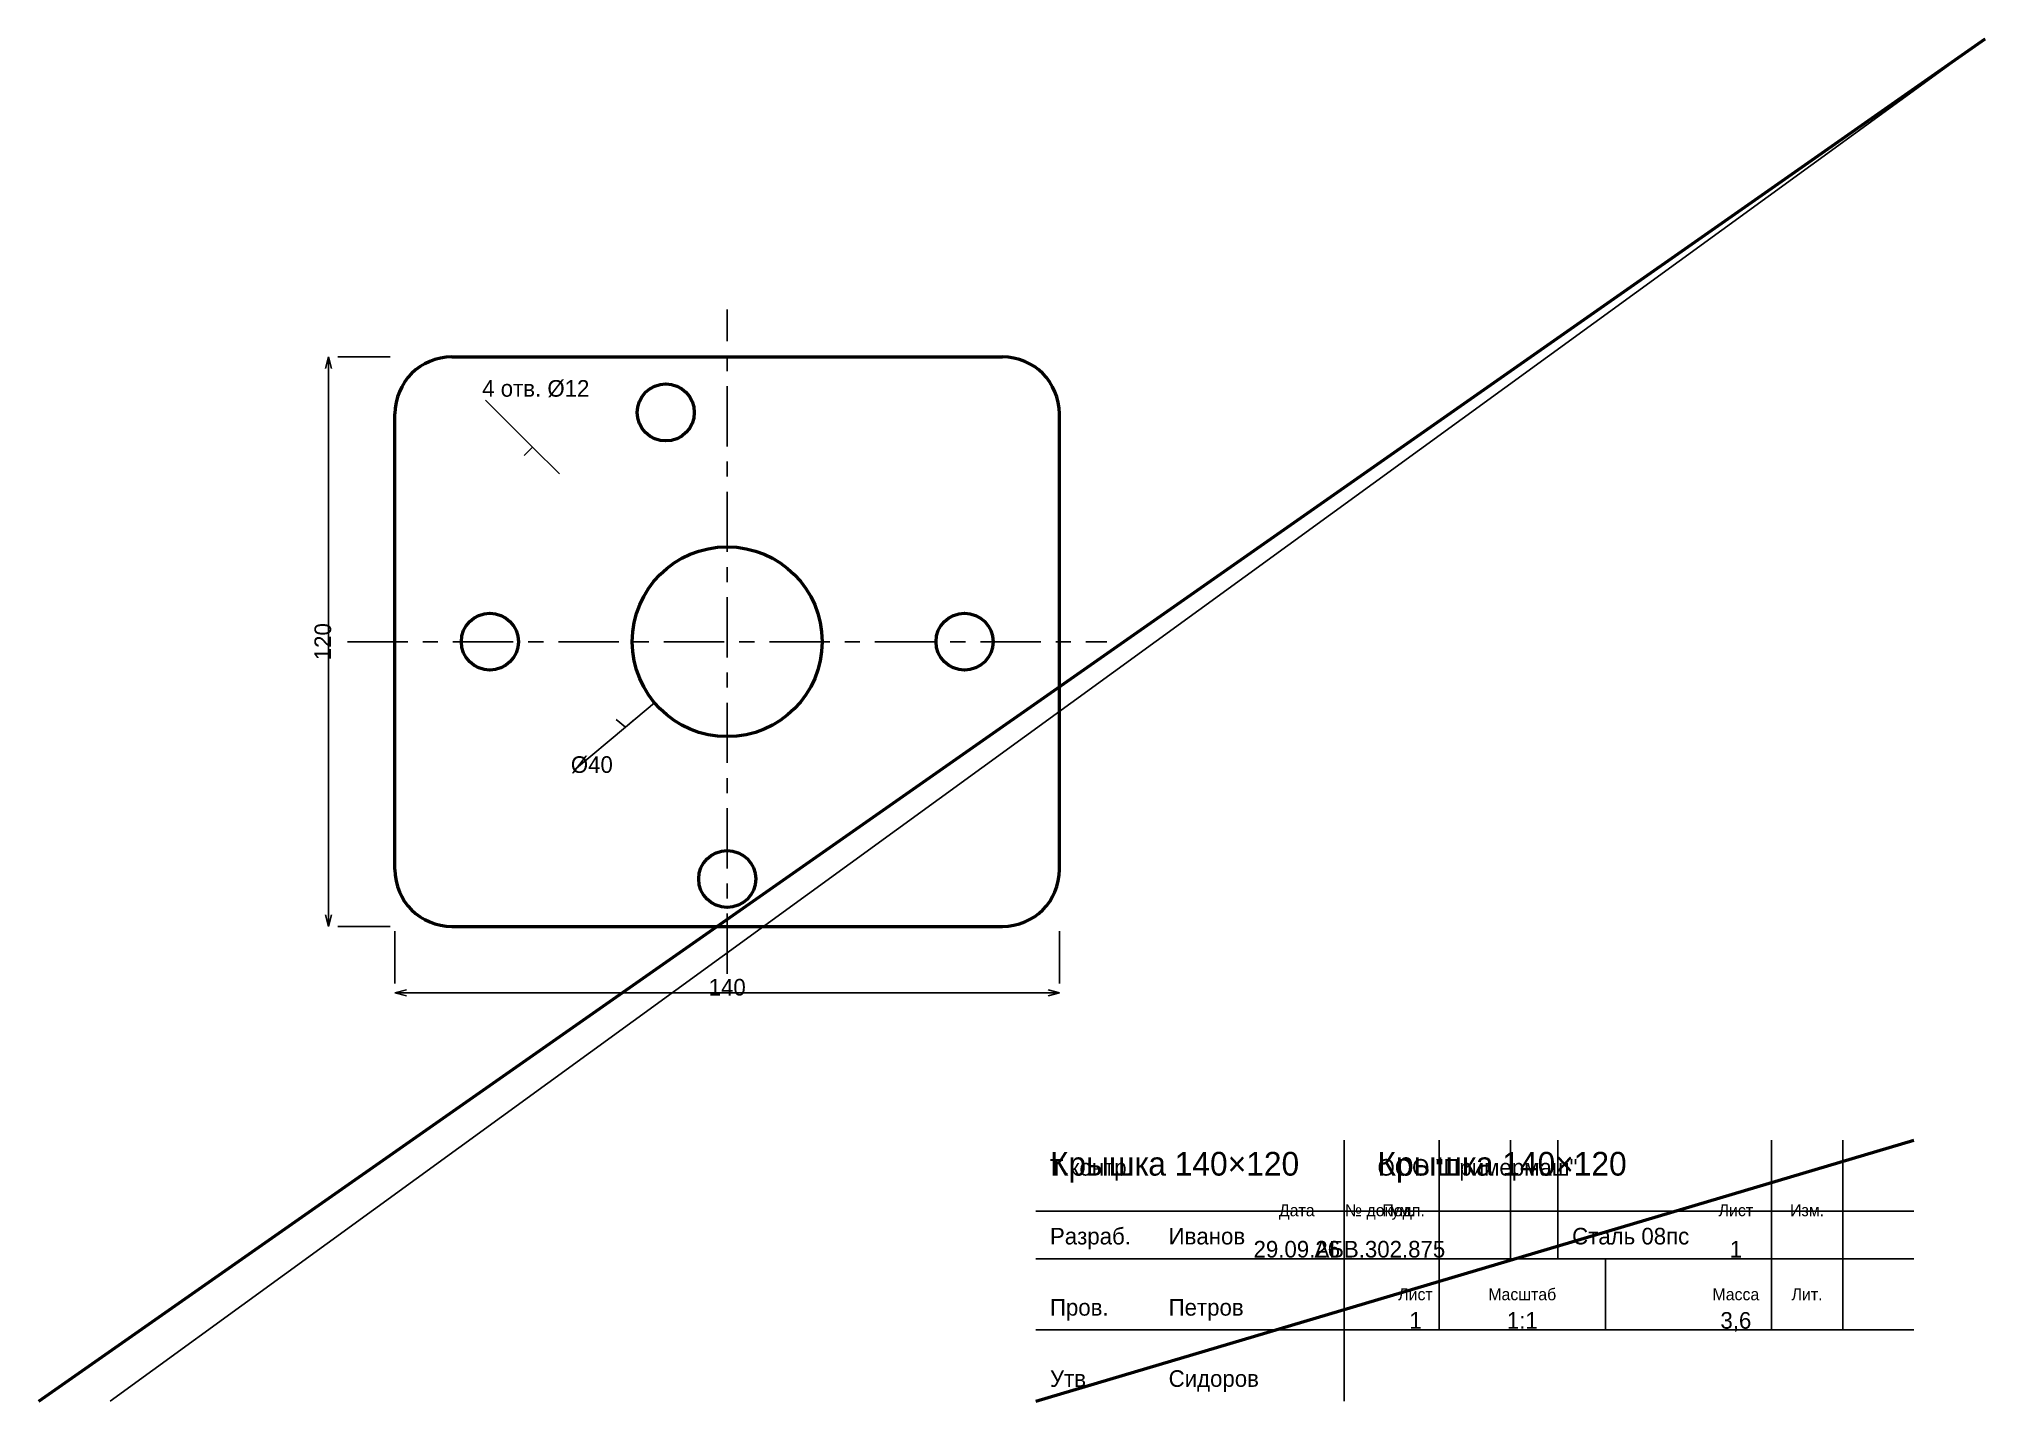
# Model space of a CAD drawing. Header units: millimetres. Extents: x 5 to 415, y 5 to 292.
import ezdxf
from ezdxf.enums import TextEntityAlignment as Align

# ---------------------------------------------------------------- set-up
doc = ezdxf.new("R2010")
doc.units = ezdxf.units.MM
doc.linetypes.add('CENTER', pattern=[22.225, 12.7, -3.175, 3.175, -3.175])
for name, color, linetype, lineweight in [('AXIS', 7, 'CENTER', 25), ('DIMS', 7, 'CONTINUOUS', 25), ('MAIN', 7, 'CONTINUOUS', 50), ('TEXT', 7, 'CONTINUOUS', 25), ('THIN', 7, 'CONTINUOUS', 25)]:
    doc.layers.add(name, color=color, linetype=linetype, lineweight=lineweight)

msp = doc.modelspace()

# ---------------------------------------------------------------- linework, layer by layer
at = {"layer": 'AXIS', "linetype": 'CENTER', "lineweight": 25}
for p, q in [((150, 95), (150, 235)), ((70, 165), (230, 165))]:
    msp.add_line(p, q, dxfattribs=at)
at = {"layer": 'DIMS', "linetype": 'CONTINUOUS', "lineweight": 25}
for p, q in [((66, 225), (65.353, 222.585)), ((66, 105), (66, 225)), ((66, 225), (66.647, 222.585)), ((79, 225), (68, 225)), ((108.988, 206.012), (99.088, 215.912)), ((108.988, 206.012), (107.22, 204.244)), ((114.645, 200.355), (108.988, 206.012)), ((108.988, 206.012), (110.756, 204.244)), ((134.679, 152.144), (128.551, 147.002)), ((128.551, 147.002), (126.636, 148.609)), ((128.551, 147.002), (130.466, 148.609)), ((128.551, 147.002), (117.826, 138.003)), ((66, 105), (65.353, 107.415)), ((66, 105), (66.647, 107.415)), ((79, 105), (68, 105)), ((80, 104), (80, 93)), ((220, 104), (220, 93)), ((80, 91), (82.415, 91.647)), ((80, 91), (220, 91)), ((80, 91), (82.415, 90.353)), ((220, 91), (217.585, 91.647)), ((220, 91), (217.585, 90.353))]:
    msp.add_line(p, q, dxfattribs=at)
at = {"layer": 'MAIN', "linetype": 'CONTINUOUS', "lineweight": 50}
for p, q in [((5, 5), (415, 292)), ((92, 225), (208, 225)), ((80, 117), (80, 213)), ((220, 117), (220, 213)), ((92, 105), (208, 105)), ((215, 5), (400, 60))]:
    msp.add_line(p, q, dxfattribs=at)
for centre, radius in [((137.059, 213.296), 6), ((150, 165), 20), ((100, 165), 6), ((200, 165), 6), ((150, 115), 6)]:
    msp.add_circle(centre, radius, dxfattribs=at)
for centre, start, end in [((92, 213), 90, 180), ((208, 213), 0, 90), ((92, 117), 180, 270), ((208, 117), 270, 360)]:
    msp.add_arc(centre, 12, start, end, dxfattribs=at)
at = {"layer": 'THIN', "linetype": 'CONTINUOUS', "lineweight": 25}
for p, q in [((20, 5), (415, 292)), ((280, 5), (280, 60)), ((300, 35), (300, 60)), ((315, 35), (315, 60)), ((325, 35), (325, 60)), ((370, 35), (370, 60)), ((385, 35), (385, 60)), ((215, 45), (400, 45)), ((215, 35), (400, 35)), ((300, 20), (300, 35)), ((335, 20), (335, 35)), ((370, 20), (370, 35)), ((385, 20), (385, 35)), ((215, 20), (400, 20))]:
    msp.add_line(p, q, dxfattribs=at)

# ---------------------------------------------------------------- texts
at = {"layer": 'DIMS', "linetype": 'CONTINUOUS', "lineweight": 25}
for s, p in [('4 отв. %%c12', (98.381, 216.619)), ('%%c40', (117.06, 137.36))]:
    msp.add_text(s, height=3.5, dxfattribs=at).set_placement(p)
msp.add_text('120', height=3.5, rotation=90, dxfattribs=at).set_placement((64.8, 165), align=Align.MIDDLE_CENTER)
msp.add_text('140', height=3.5, dxfattribs=at).set_placement((150, 92.2), align=Align.MIDDLE_CENTER)
at = {"layer": 'TEXT', "linetype": 'CONTINUOUS', "lineweight": 25}
for s, height, p in [('Крышка 140×120', 5, (218, 52.5)), ('Крышка 140×120', 5, (287, 52.5)), ('Т.контр.', 3.5, (218, 52.5)), ('ООО "Примермаш"', 3.5, (287, 52.5)), ('Разраб.', 3.5, (218, 38)), ('Иванов', 3.5, (243, 38)), ('Сталь 08пс', 3.5, (328, 38)), ('Пров.', 3.5, (218, 23)), ('Петров', 3.5, (243, 23)), ('Утв.', 3.5, (218, 8)), ('Сидоров', 3.5, (243, 8))]:
    msp.add_text(s, height=height, dxfattribs=at).set_placement(p)
for s, height, p in [('Дата', 2.5, (270, 45.2)), ('№ докум.', 2.5, (287.5, 45.2)), ('Подп.', 2.5, (292.5, 45.2)), ('Лист', 2.5, (362.5, 45.2)), ('Изм.', 2.5, (377.5, 45.2)), ('29.09.26', 3.5, (270, 37)), ('АБВ.302.875', 3.5, (287.5, 37)), ('1', 3.5, (362.5, 37)), ('Лист', 2.5, (295, 27.5)), ('Масштаб', 2.5, (317.5, 27.5)), ('Масса', 2.5, (362.5, 27.5)), ('Лит.', 2.5, (377.5, 27.5)), ('1', 3.5, (295, 22)), ('1:1', 3.5, (317.5, 22)), ('3,6', 3.5, (362.5, 22))]:
    msp.add_text(s, height=height, dxfattribs=at).set_placement(p, align=Align.MIDDLE_CENTER)

doc.saveas('drawing.dxf')
